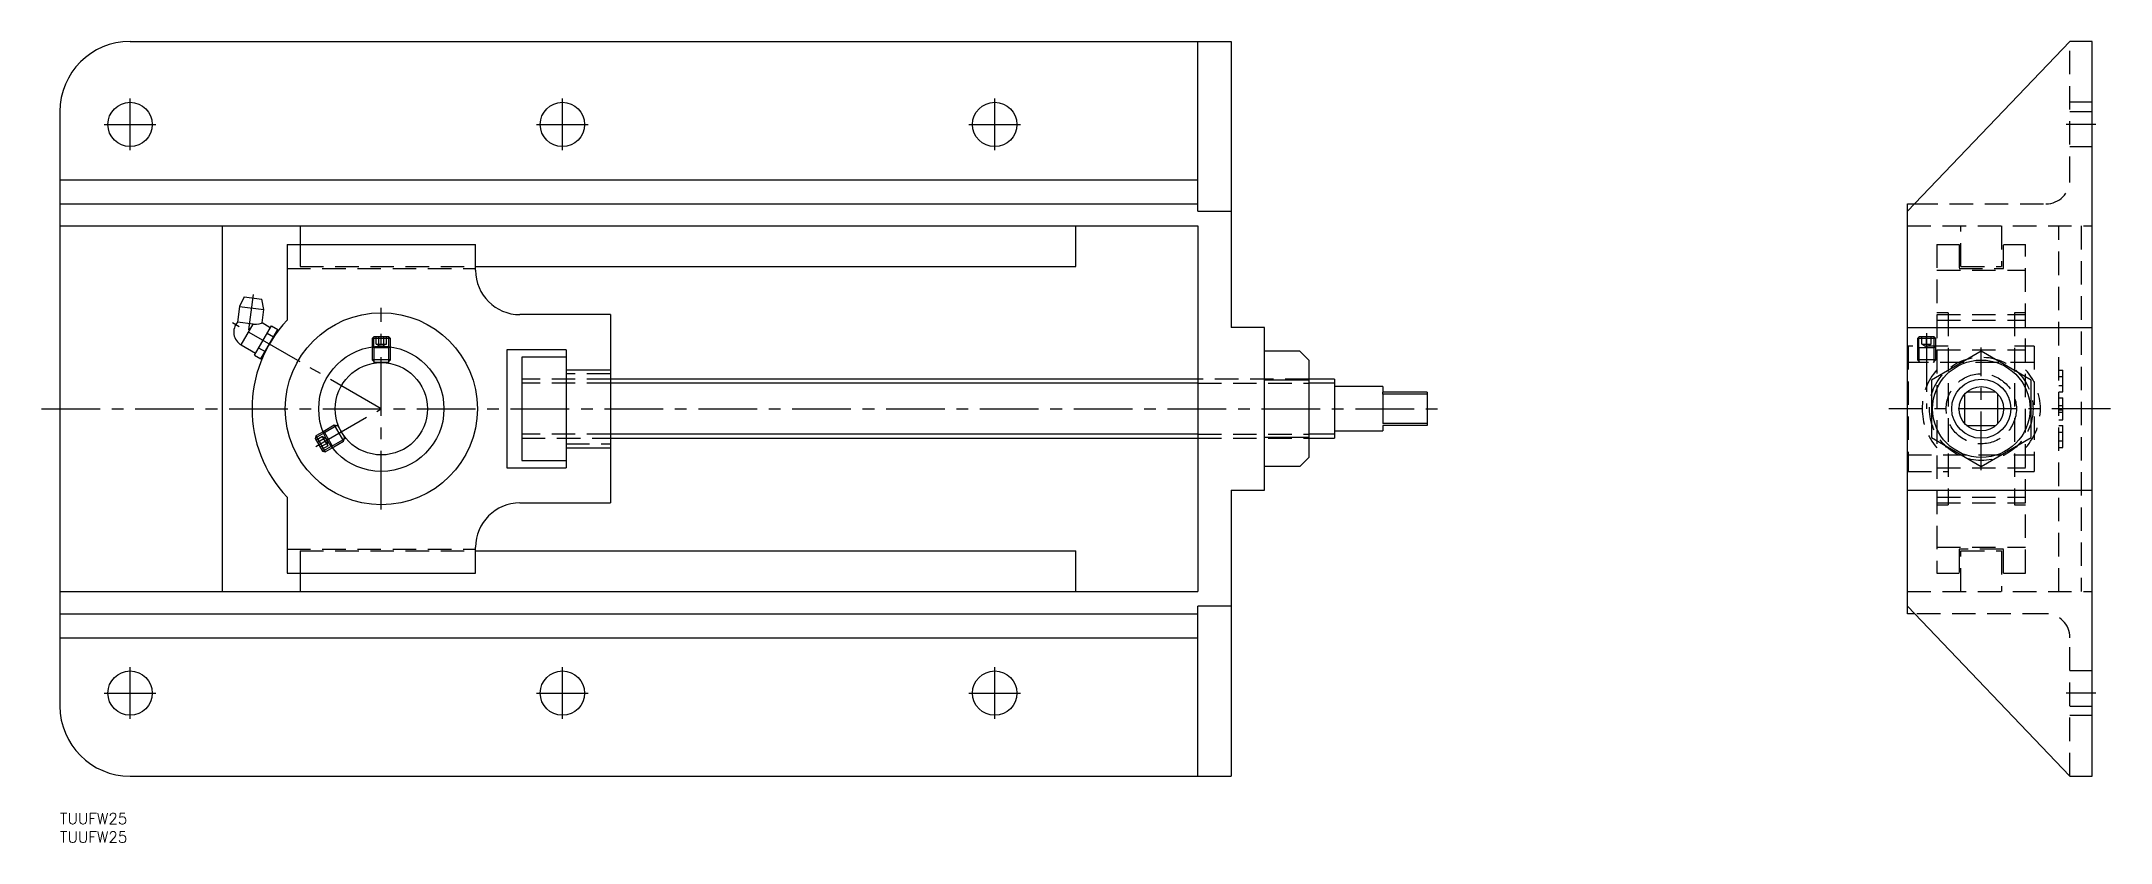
# Model space of a CAD drawing. Extents: x -5 to 555, y -8 to 209.
import ezdxf

# ---------------------------------------------------------------- set-up
doc = ezdxf.new("R2010")
doc.units = 0
doc.header["$LTSCALE"] = 0.5
doc.linetypes.add('CENTER', pattern=[50.8, 31.75, -6.35, 6.35, -6.35])
doc.linetypes.add('DASHED', pattern=[19.05, 12.7, -6.35])
for name, color, linetype in [('MSM_CENTER', 1, 'CENTER'), ('MSM_CONTINUOUS', 7, 'CONTINUOUS'), ('MSM_DASHED', 4, 'DASHED'), ('MSM_NARROW', 5, 'CONTINUOUS'), ('MSM_PART_NUMBER', 7, 'CONTINUOUS')]:
    doc.layers.add(name, color=color, linetype=linetype)
doc.styles.get("Standard").update_dxf_attribs({"font": 'txt.shx', "height": 3, "bigfont": 'bigfont.shx'})

msp = doc.modelspace()

# ---------------------------------------------------------------- linework, layer by layer
at = {"layer": 'MSM_CENTER'}
for p, q in [((19, 179.5), (19, 193.5)), ((136, 179.5), (136, 193.5)), ((253, 179.5), (253, 193.5)), ((12, 186.5), (26, 186.5)), ((129, 186.5), (143, 186.5)), ((246, 186.5), (260, 186.5)), ((551, 186.5), (543, 186.5)), ((51.14, 130.89), (52.4, 140.46)), ((87, 82.2), (87, 136.8)), ((87, 109.5), (46.73, 132.75)), ((505.2, 130), (505.2, 109.5)), ((520, 92.91), (520, 126.09)), ((-5, 109.5), (375, 109.5)), ((69.25, 99.25), (87, 109.5)), ((555, 109.5), (495, 109.5)), ((19, 25.5), (19, 39.5)), ((136, 25.5), (136, 39.5)), ((253, 25.5), (253, 39.5)), ((12, 32.5), (26, 32.5)), ((129, 32.5), (143, 32.5)), ((246, 32.5), (260, 32.5)), ((551, 32.5), (543, 32.5))]:
    msp.add_line(p, q, dxfattribs=at)
at = {"layer": 'MSM_CONTINUOUS'}
for p, q in [((19, 209), (317, 209)), ((308, 163), (308, 209)), ((317, 209), (317, 131.5)), ((500, 163), (544, 209)), ((550, 209), (544, 209)), ((550, 10), (550, 209)), ((0, 190), (0, 29)), ((0, 165), (308, 165)), ((308, 163), (317, 163)), ((500, 54), (500, 165)), ((500, 165), (501.91, 165)), ((0, 159), (308, 159)), ((44, 60), (44, 159)), ((65, 159), (65, 154)), ((275, 148), (275, 159)), ((308, 159), (308, 60)), ((61.5, 154), (112.5, 154)), ((61.5, 154), (61.5, 133.47)), ((112.5, 147), (112.5, 154)), ((112.5, 148), (275, 148)), ((48.65, 137.22), (48.08, 132.92)), ((49.89, 139.78), (48.65, 137.22)), ((48.65, 137.22), (55.19, 136.36)), ((49.89, 139.78), (54.65, 139.16)), ((55.19, 136.36), (54.65, 139.16)), ((54.72, 132.76), (55.19, 136.36)), ((149, 135), (124.5, 135)), ((149, 135), (149, 84)), ((52.28, 132.37), (48.08, 132.92)), ((52.28, 132.37), (53.2, 132.38)), ((52.65, 124), (57.27, 132)), ((53.2, 132.38), (53.95, 132.53)), ((53.95, 132.53), (54.53, 132.7)), ((54.38, 123), (59, 131)), ((54.53, 132.7), (54.72, 132.76)), ((56.96, 131.46), (54.72, 132.76)), ((56.11, 130), (57.84, 129)), ((57.27, 132), (59, 131)), ((84.99, 129), (84.5, 128.51)), ((89.01, 129), (84.99, 129)), ((89.5, 128.51), (89.01, 129)), ((326, 131.5), (317, 131.5)), ((326, 87.5), (326, 131.5)), ((500, 131.5), (550, 131.5)), ((49.06, 126.79), (52.96, 124.54)), ((52.65, 124), (54.38, 123)), ((53.8, 126), (55.53, 125)), ((84.5, 128.51), (84.5, 126.26)), ((89.5, 128.51), (84.5, 128.51)), ((89.5, 126.26), (89.5, 128.51)), ((121, 125.5), (121, 93.5)), ((137, 125.5), (121, 125.5)), ((137, 123.5), (125, 123.5)), ((125, 123.5), (125, 95.5)), ((137, 125.5), (137, 93.5)), ((335.61, 125.09), (326, 125.09)), ((338, 122.7), (335.61, 125.09)), ((520, 125.09), (506.5, 117.29)), ((533.5, 117.29), (520, 125.09)), ((137, 120.08), (149, 120.08)), ((338, 122.7), (338, 96.3)), ((308, 117.5), (149, 117.5)), ((338, 117.29), (326, 117.29)), ((345, 117.5), (338, 117.5)), ((345, 117.5), (345, 101.5)), ((358, 115.5), (345, 115.5)), ((358, 115.5), (358, 114)), ((370, 114), (358, 114)), ((358, 113.47), (358, 105.53)), ((370, 113.47), (358, 113.47)), ((370, 114), (370, 105)), ((506.5, 117.29), (506.5, 101.71)), ((515.5, 113.47), (515.5, 105.53)), ((523.97, 114), (516.03, 114)), ((524.5, 113.47), (523.97, 114)), ((524.5, 105.53), (524.5, 113.47)), ((533.5, 101.71), (533.5, 117.29)), ((69.29, 102.16), (69.11, 101.49)), ((69.11, 101.49), (71.12, 98.01)), ((71.23, 103.28), (69.29, 102.16)), ((69.29, 102.16), (71.79, 97.83)), ((149, 101.5), (308, 101.5)), ((338, 101.71), (326, 101.71)), ((338, 101.5), (345, 101.5)), ((345, 103.5), (358, 103.5)), ((370, 105.53), (358, 105.53)), ((358, 105), (358, 103.5)), ((370, 105), (358, 105)), ((506.5, 101.71), (520, 93.91)), ((516.03, 105), (523.97, 105)), ((520, 93.91), (533.5, 101.71)), ((71.12, 98.01), (71.79, 97.83)), ((71.79, 97.83), (73.73, 98.95)), ((125, 95.5), (137, 95.5)), ((137, 98.92), (149, 98.92)), ((335.61, 93.91), (338, 96.3)), ((121, 93.5), (137, 93.5)), ((335.61, 93.91), (326, 93.91)), ((61.5, 85.53), (61.5, 65)), ((124.5, 84), (149, 84)), ((317, 87.5), (326, 87.5)), ((317, 87.5), (317, 10)), ((500, 87.5), (550, 87.5)), ((112.5, 65), (112.5, 72)), ((112.5, 71), (275, 71)), ((275, 60), (275, 71)), ((61.5, 65), (112.5, 65)), ((65, 65), (65, 60)), ((0, 60), (308, 60)), ((308, 10), (308, 56)), ((317, 56), (308, 56)), ((544, 10), (500, 56)), ((0, 54), (308, 54)), ((501.91, 54), (500, 54)), ((19, 10), (317, 10)), ((544, 10), (550, 10))]:
    msp.add_line(p, q, dxfattribs=at)
for centre, radius in [((19, 186.5), 6), ((136, 186.5), 6), ((253, 186.5), 6), ((87, 109.5), 26), ((87, 109.5), 16.95), ((87, 109.5), 12.5), ((520, 109.5), 13.2), ((520, 109.5), 8), ((520, 109.5), 6), ((19, 32.5), 6), ((136, 32.5), 6), ((253, 32.5), 6)]:
    msp.add_circle(centre, radius, dxfattribs=at)
for centre, radius, start, end in [((19, 190), 19, 90, 180), ((124.5, 147), 12, 180, 270), ((51.06, 130.25), 4, 138.0885, 240), ((87, 109.5), 35, 136.7668, 223.2332), ((124.5, 72), 12, 90, 180), ((19, 29), 19, 180, 270)]:
    msp.add_arc(centre, radius, start, end, dxfattribs=at)
at = {"layer": 'MSM_DASHED'}
for p, q in [((544, 171.5), (544, 209)), ((550, 192.5), (544, 192.5)), ((544, 190), (550, 190)), ((544, 180.5), (550, 180.5)), ((501.91, 165), (537.5, 165)), ((500, 159), (550, 159)), ((514.5, 148), (514.5, 159)), ((525.5, 159), (525.5, 148)), ((541, 60), (541, 159)), ((547, 159), (547, 60)), ((65, 154), (65, 148)), ((508, 154), (514, 154)), ((508, 154), (508, 65)), ((514, 154), (514, 147.5)), ((526, 154), (532, 154)), ((526, 147.5), (526, 154)), ((532, 65), (532, 154)), ((61.5, 147.5), (112.5, 147.5)), ((65, 148), (112.5, 148)), ((508, 147), (532, 147)), ((514, 147.5), (526, 147.5)), ((514.5, 148), (525.5, 148)), ((511, 135.5), (508, 135.5)), ((508, 135), (532, 135)), ((511, 135.5), (511, 83.5)), ((532, 135.5), (529, 135.5)), ((529, 135.5), (529, 83.5)), ((85.56, 127), (85.56, 129)), ((86.28, 127), (86.28, 129)), ((87.72, 127), (87.72, 129)), ((88.44, 127), (88.44, 129)), ((503.19, 129), (502.7, 128.51)), ((503.13, 126.02), (503.13, 128.94)), ((507.21, 129), (503.19, 129)), ((503.95, 127), (503.95, 129)), ((505.2, 127), (505.2, 129)), ((506.45, 127), (506.45, 129)), ((507.7, 128.51), (507.21, 129)), ((507.27, 126.02), (507.27, 128.94)), ((508, 133.47), (532, 133.47)), ((84.5, 126.26), (84.5, 122.75)), ((84.67, 126.28), (84.93, 126.02)), ((84.93, 126.32), (84.93, 121.83)), ((89.07, 126.02), (84.93, 126.02)), ((85.56, 127), (88.44, 127)), ((85.75, 127), (87, 126.28)), ((87, 126.28), (88.25, 127)), ((89.07, 121.83), (89.07, 126.32)), ((89.07, 126.02), (89.34, 126.29)), ((89.5, 122.75), (89.5, 126.26)), ((511, 126.45), (500.2, 126.45)), ((500.2, 126.45), (500.2, 92.55)), ((507.7, 128.51), (502.7, 128.51)), ((502.7, 128.51), (502.7, 122.75)), ((502.7, 126.45), (503.13, 126.02)), ((503.13, 126.02), (503.13, 122)), ((507.27, 126.02), (503.13, 126.02)), ((503.95, 127), (506.45, 127)), ((503.95, 127), (505.2, 126.28)), ((505.2, 126.28), (506.45, 127)), ((507.27, 126.02), (507.7, 126.45)), ((507.27, 122), (507.27, 126.02)), ((507.7, 122.75), (507.7, 128.51)), ((508, 125.5), (532, 125.5)), ((534.3, 126.45), (529, 126.45)), ((534.3, 126.45), (534.3, 92.55)), ((89.5, 122.75), (84.5, 122.75)), ((84.5, 122.75), (85.25, 122)), ((89.07, 122), (84.93, 122)), ((88.75, 122), (89.5, 122.75)), ((149, 119), (137, 119)), ((534.3, 122), (500.2, 122)), ((502.7, 122.75), (503.45, 122)), ((507.7, 122.75), (502.7, 122.75)), ((506.95, 122), (507.7, 122.75)), ((541, 119.99), (542.05, 119.99)), ((541, 118.21), (542.05, 118.21)), ((542.05, 114.05), (542.05, 119.99)), ((149, 117.5), (125, 117.5)), ((149, 116.42), (125, 116.42)), ((338, 117.5), (308, 117.5)), ((308, 116.42), (338, 116.42)), ((358, 113.47), (358, 114)), ((541, 115.84), (542.05, 115.84)), ((541, 114.05), (542.05, 114.05)), ((541, 112.47), (542.05, 112.47)), ((542.05, 106.53), (542.05, 112.47)), ((541, 110.39), (542.05, 110.39)), ((541, 109.17), (542.05, 109.17)), ((541, 108.61), (542.05, 108.61)), ((541, 106.53), (542.05, 106.53)), ((71.12, 102), (69.39, 101)), ((71.48, 101.37), (69.75, 100.37)), ((72.57, 99.5), (71.12, 102)), ((72.47, 101.11), (71.22, 101.83)), ((74.28, 105.04), (71.23, 103.28)), ((71.66, 103.03), (71.3, 103.13)), ((75.29, 105.13), (71.4, 102.88)), ((71.66, 103.03), (73.73, 99.45)), ((72.47, 99.67), (72.47, 101.11)), ((73.46, 99.3), (77.36, 101.55)), ((74.28, 105.04), (76.78, 100.71)), ((75.3, 104.77), (74.28, 105.04)), ((75.14, 105.04), (77.21, 101.46)), ((76.78, 100.71), (77.05, 101.73)), ((149, 102.58), (125, 102.58)), ((125, 101.5), (149, 101.5)), ((308, 102.58), (338, 102.58)), ((308, 101.5), (338, 101.5)), ((541, 104.95), (542.05, 104.95)), ((541, 103.16), (542.05, 103.16)), ((542.05, 99.01), (542.05, 104.95)), ((72.21, 100.12), (70.47, 99.12)), ((72.57, 99.5), (70.83, 98.5)), ((73.63, 99.09), (73.73, 99.45)), ((73.73, 98.95), (76.78, 100.71)), ((137, 100), (149, 100)), ((500.2, 97), (534.3, 97)), ((541, 100.79), (542.05, 100.79)), ((541, 99.01), (542.05, 99.01)), ((500.2, 92.55), (511, 92.55)), ((508, 93.5), (532, 93.5)), ((529, 92.55), (534.3, 92.55)), ((508, 85.53), (532, 85.53)), ((508, 84), (532, 84)), ((508, 83.5), (511, 83.5)), ((529, 83.5), (532, 83.5)), ((61.5, 71.5), (112.5, 71.5)), ((65, 71), (65, 65)), ((65, 71), (112.5, 71)), ((508, 72), (532, 72)), ((514, 71.5), (514, 65)), ((526, 71.5), (514, 71.5)), ((514.5, 71), (525.5, 71)), ((514.5, 60), (514.5, 71)), ((525.5, 71), (525.5, 60)), ((526, 65), (526, 71.5)), ((508, 65), (514, 65)), ((526, 65), (532, 65)), ((500, 60), (550, 60)), ((537.5, 54), (501.91, 54)), ((544, 10), (544, 47.5)), ((550, 38.5), (544, 38.5)), ((544, 29), (550, 29)), ((544, 26.5), (550, 26.5))]:
    msp.add_line(p, q, dxfattribs=at)
for radius in [14, 9.5]:
    msp.add_circle((520, 109.5), radius, dxfattribs=at)
for centre, radius, start, end in [((537.5, 171.5), 6.5, 270, 360), ((520, 109.5), 16, 138.5904, 221.4096), ((520, 109.5), 16, 318.5904, 41.4096), ((537.5, 47.5), 6.5, 0, 90)]:
    msp.add_arc(centre, radius, start, end, dxfattribs=at)
at = {"layer": 'MSM_NARROW'}
for p, q in [((0, 171.5), (308, 171.5)), ((49.06, 126.79), (52.28, 132.37)), ((84.93, 126.32), (84.93, 128.94)), ((89.07, 126.32), (89.07, 128.94)), ((308, 116.42), (149, 116.42)), ((345, 116.42), (338, 116.42)), ((71.4, 102.88), (69.13, 101.57)), ((308, 102.58), (149, 102.58)), ((345, 102.58), (338, 102.58)), ((73.46, 99.3), (71.2, 97.99)), ((0, 47.5), (308, 47.5))]:
    msp.add_line(p, q, dxfattribs=at)

# ---------------------------------------------------------------- texts
at = {"layer": 'MSM_PART_NUMBER'}
for p in [(0, -3), (0, -8)]:
    msp.add_text('TUUFW25', height=3, dxfattribs=at).set_placement(p)

doc.saveas('drawing.dxf')
